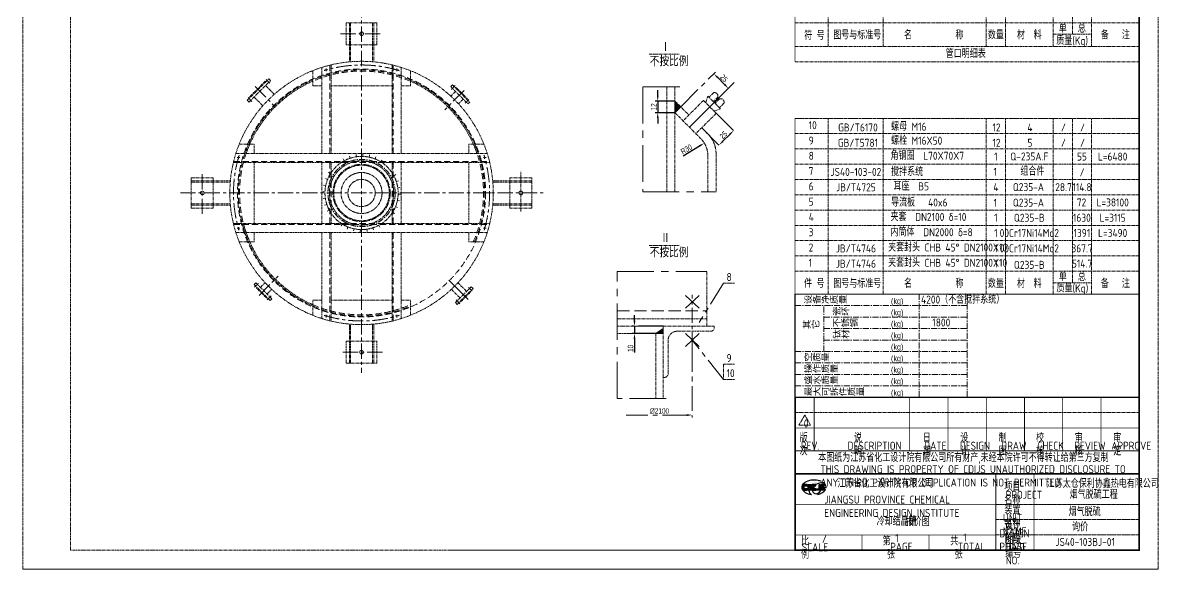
# Model space of a CAD drawing. Extents: x 73314 to 129931, y 5448 to 87872.
# Drawn here: x 93549 to 102860, y 5448 to 9932 of the extents above; entities that cross this region are included whole.
import ezdxf
from ezdxf.enums import TextEntityAlignment as Align

# ---------------------------------------------------------------- set-up
doc = ezdxf.new("R2010")
doc.units = 0
doc.header["$LTSCALE"] = 20
doc.header["$MEASUREMENT"] = 0
for name, pattern in [('CENTER', [2, 1.25, -0.25, 0.25, -0.25]), ('HIDDEN', [0.375, 0.25, -0.125]), ('HIDDEN-M', [7, 5, -2])]:
    doc.linetypes.add(name, pattern=pattern)
doc.layers.get('DEFPOINTS').update_dxf_attribs({"linetype": 'CONTINUOUS', "lineweight": 15})
doc.layers.add('EbLayer2', color=7, linetype='CENTER', lineweight=15)
doc.layers.add('院标', color=1, linetype='CONTINUOUS')
doc.styles.add('HZ', font='TXT', dxfattribs={"width": 0.7, "bigfont": 'HZTXT'})
doc.styles.add('HZDX', font='@aabig-z.shx', dxfattribs={"width": 0.75, "bigfont": '@aashx-z.shx'})
doc.styles.get("Standard").update_dxf_attribs({"font": '@aabig-z.shx', "width": 0.7, "bigfont": '@aashx-z.shx'})
doc.styles.add('工程字', font='gbenor.shx', dxfattribs={"bigfont": 'gbcbig.shx'})
doc.dimstyles.get("Standard").update_dxf_attribs({"dimscale": 0, "dimtxt": 45, "dimasz": 45, "dimexe": 20, "dimexo": 0, "dimgap": 10, "dimtad": 1, "dimzin": 0, "dimdsep": 46, "dimtxsty": 'Standard', "dimcen": 0.09, "dimclrt": 256, "dimazin": 0, "dimtfac": 1, "dimtmove": 0, "dimatfit": 1, "dimfxl": 0, "dimtolj": 1, "dimtzin": 0, "dimarcsym": 0})

# ---------------------------------------------------------------- blocks, each defined once
blk = doc.blocks.new('*D80')
at = {"layer": 'DEFPOINTS', "color": 0, "ltscale": 8}
for p in [(99335.1, 9393.8), (98944.2, 9241.5), (99063.5, 9122.2)]:
    blk.add_point(p, dxfattribs=at)
at = {"layer": 'EbLayer2', "color": 0, "lineweight": -2, "ltscale": 8}
for p, q in [((98944.2, 9241.5), (99230, 9527.3)), ((99063.5, 9122.2), (99349.3, 9407.9)), ((99247.6, 9481.3), (99303.3, 9425.6))]:
    blk.add_line(p, q, dxfattribs=at)
at = {"layer": 'EbLayer2', "color": 0, "ltscale": 8}
for points in [[(99252.9, 9486.6), (99242.3, 9476), (99215.8, 9513.1)], [(99308.6, 9430.9), (99298, 9420.3), (99335.1, 9393.8)]]:
    blk.add_solid(points, dxfattribs=at)
at = {"layer": 'EbLayer2', "ltscale": 8, "insert": (99298.5, 9476.4), "char_height": 45, "attachment_point": 5, "rotation": 315}
blk.add_mtext('\\A1;25', dxfattribs=at)
blk = doc.blocks.new('*D81')
at = {"layer": 'DEFPOINTS', "color": 0, "ltscale": 8}
for p in [(99235.3, 9189), (99116, 9069.7), (99258.3, 8927.4)]:
    blk.add_point(p, dxfattribs=at)
at = {"layer": 'EbLayer2', "color": 0, "lineweight": -2, "ltscale": 8}
for p, q in [((99235.3, 9189), (99391.8, 9032.6)), ((99116, 9069.7), (99272.5, 8913.2)), ((99345.8, 9014.9), (99290.1, 8959.2))]:
    blk.add_line(p, q, dxfattribs=at)
at = {"layer": 'EbLayer2', "color": 0, "ltscale": 8}
for points in [[(99340.5, 9020.2), (99351.1, 9009.6), (99377.6, 9046.7)], [(99284.8, 8964.5), (99295.4, 8953.9), (99258.3, 8927.4)]]:
    blk.add_solid(points, dxfattribs=at)
at = {"layer": 'EbLayer2', "ltscale": 8, "insert": (99295, 9010), "char_height": 45, "attachment_point": 5, "rotation": 45}
blk.add_mtext('\\A1;25', dxfattribs=at)
blk = doc.blocks.new('*D82')
at = {"layer": 'DEFPOINTS', "color": 0, "ltscale": 8}
for p in [(99137.6, 8944), (98964, 8839.9)]:
    blk.add_point(p, dxfattribs=at)
at = {"layer": 'EbLayer2', "color": 0, "lineweight": -2, "ltscale": 8}
blk.add_line((98964, 8839.9), (99099.1, 8920.9), dxfattribs=at)
at = {"layer": 'EbLayer2', "color": 0, "ltscale": 8}
blk.add_solid([(99095.2, 8927.3), (99102.9, 8914.5), (99137.6, 8944)], dxfattribs=at)
at = {"layer": 'EbLayer2', "ltscale": 8, "insert": (98990.7, 8893.8), "char_height": 45, "attachment_point": 5, "rotation": 30.94306}
blk.add_mtext('\\A1;R30', dxfattribs=at)
blk = doc.blocks.new('*D83')
at = {"layer": 'DEFPOINTS', "color": 0, "ltscale": 8}
for p in [(98896.5, 9289.2), (98755.6, 9193.8), (98896.5, 9193.8)]:
    blk.add_point(p, dxfattribs=at)
at = {"layer": 'EbLayer2', "color": 0, "lineweight": -2, "ltscale": 8}
for p, q in [((98755.6, 9334.2), (98755.6, 9379.2)), ((98896.5, 9289.2), (98735.6, 9289.2)), ((98755.6, 9289.2), (98755.6, 9193.8)), ((98896.5, 9193.8), (98735.6, 9193.8)), ((98755.6, 9148.8), (98755.6, 9103.8))]:
    blk.add_line(p, q, dxfattribs=at)
at = {"layer": 'EbLayer2', "color": 0, "ltscale": 8}
for points in [[(98748.1, 9334.2), (98763.1, 9334.2), (98755.6, 9289.2)], [(98748.1, 9148.8), (98763.1, 9148.8), (98755.6, 9193.8)]]:
    blk.add_solid(points, dxfattribs=at)
at = {"layer": 'EbLayer2', "ltscale": 8, "insert": (98723.1, 9241.5), "char_height": 45, "attachment_point": 5, "rotation": 90}
blk.add_mtext('\\A1;12', dxfattribs=at)
blk = doc.blocks.new('*D84')
at = {"layer": 'DEFPOINTS', "color": 0, "ltscale": 8}
for p in [(98565.2, 7382.3), (98739.3, 7382.3), (98799.3, 7442.3)]:
    blk.add_point(p, dxfattribs=at)
at = {"layer": 'EbLayer2', "color": 0, "lineweight": -2, "ltscale": 8}
for p, q in [((98565.2, 7487.3), (98565.2, 7532.3)), ((98799.3, 7442.3), (98545.2, 7442.3)), ((98739.3, 7382.3), (98545.2, 7382.3)), ((98565.2, 7442.3), (98565.2, 7382.3)), ((98565.2, 7337.3), (98565.2, 7227.3))]:
    blk.add_line(p, q, dxfattribs=at)
at = {"layer": 'EbLayer2', "color": 0, "ltscale": 8}
for points in [[(98557.7, 7487.3), (98572.7, 7487.3), (98565.2, 7442.3)], [(98557.7, 7337.3), (98572.7, 7337.3), (98565.2, 7382.3)]]:
    blk.add_solid(points, dxfattribs=at)
at = {"layer": 'EbLayer2', "ltscale": 8, "insert": (98532.7, 7259.8), "char_height": 45, "attachment_point": 5, "rotation": 90}
blk.add_mtext('\\A1;10', dxfattribs=at)
blk = doc.blocks.new('A$C67C53923')
at = {"layer": '院标', "linetype": 'Continuous'}
h = blk.add_hatch(dxfattribs=at)
h.set_pattern_fill('ANSI31', color=256, scale=0.05, angle=45, style=0)
h.set_pattern_definition([(90, (-17.875617, -415.5156554), (-0.00625, 9e-19), [])])
h.paths.add_polyline_path([(1.44, 5.88), (1.44, 2.84), (3.34, 2.84), (3.34, 3.63), (1.72, 3.63), (1.72, 5.15), (3.34, 5.15), (3.34, 5.88)])
h.paths.add_polyline_path([(3.64, 5.88), (3.64, 5.15), (3.75, 5.15), (3.75, 3.63), (3.64, 3.63), (3.64, 2.84), (5.54, 2.84), (5.54, 5.88)])
h.paths.add_polyline_path([(5.29, 5.15), (5.29, 3.63), (4.08, 3.63), (4.08, 5.15)], flags=16)
h.paths.add_polyline_path([(5.85, 5.88), (5.85, 5.15), (6.63, 5.15), (6.63, 3.63), (5.86, 3.63), (5.86, 2.84), (7.75, 2.84), (7.75, 3.63), (6.91, 3.63), (6.91, 5.15), (7.75, 5.15), (7.75, 5.88)])
h.paths.add_polyline_path([(8.05, 3.63), (8.05, 2.84), (9.95, 2.84), (9.95, 5.88), (9.64, 5.88), (9.64, 3.63)])
h.paths.add_polyline_path([(12.15, 2.84), (12.15, 4.73), (10.54, 4.73), (10.54, 5.15), (12.15, 5.15), (12.15, 5.88), (10.25, 5.88), (10.25, 4.01), (11.89, 4.01), (11.89, 3.63), (10.25, 3.63), (10.25, 2.84)])
at = {"layer": '院标', "color": 1, "linetype": 'Continuous'}
for p, q in [((1.44, 5.88), (1.44, 2.84)), ((3.34, 5.88), (1.44, 5.88)), ((1.44, 2.84), (3.34, 2.84)), ((1.72, 5.15), (3.34, 5.15)), ((1.72, 3.63), (1.72, 5.15)), ((3.34, 3.63), (1.72, 3.63)), ((3.34, 5.15), (3.34, 5.88)), ((3.34, 2.84), (3.34, 3.63)), ((3.64, 5.15), (3.64, 5.88)), ((3.64, 5.88), (5.54, 5.88)), ((3.75, 5.15), (3.64, 5.15)), ((3.64, 2.84), (3.64, 3.63)), ((3.64, 3.63), (3.75, 3.63)), ((5.54, 2.84), (3.64, 2.84)), ((3.75, 3.63), (3.75, 5.15)), ((5.29, 5.15), (4.08, 5.15)), ((4.08, 5.15), (4.08, 3.63)), ((4.08, 3.63), (5.29, 3.63)), ((5.29, 3.63), (5.29, 5.15)), ((5.54, 5.88), (5.54, 2.84)), ((5.85, 5.88), (5.85, 5.15)), ((7.75, 5.88), (5.85, 5.88)), ((5.85, 5.15), (6.63, 5.15)), ((5.86, 3.63), (5.86, 2.84)), ((6.63, 3.63), (5.86, 3.63)), ((5.86, 2.84), (7.75, 2.84)), ((6.63, 5.15), (6.63, 3.63)), ((6.91, 5.15), (7.75, 5.15)), ((6.91, 3.63), (6.91, 5.15)), ((7.75, 3.63), (6.91, 3.63)), ((7.75, 5.15), (7.75, 5.88)), ((7.75, 2.84), (7.75, 3.62)), ((8.05, 3.63), (9.64, 3.63)), ((8.05, 2.84), (8.05, 3.63)), ((9.95, 2.84), (8.05, 2.84)), ((9.64, 3.63), (9.64, 5.88)), ((9.64, 5.88), (9.95, 5.88)), ((9.95, 5.88), (9.95, 2.84)), ((10.25, 4.01), (10.25, 5.88)), ((10.25, 5.88), (12.15, 5.88)), ((11.89, 4.01), (10.25, 4.01)), ((10.25, 2.84), (10.25, 3.63)), ((10.25, 3.63), (11.89, 3.63)), ((12.15, 2.84), (10.25, 2.84)), ((12.15, 5.15), (10.54, 5.15)), ((10.54, 5.15), (10.54, 4.73)), ((10.54, 4.73), (12.15, 4.73)), ((11.89, 3.63), (11.89, 4.01)), ((12.15, 5.88), (12.15, 5.15)), ((12.15, 4.73), (12.15, 2.84))]:
    blk.add_line(p, q, dxfattribs=at)
at = {"layer": '院标', "color": 4, "linetype": 'Continuous', "const_width": 0.05}
for points in [[(10.79, 7.41, 0.10298), (7.05, 8.21, 0.087767), (3.62, 7.69, 0.165344), (0.84, 5.69, 0.195912), (0.52, 3.89, 0.191909), (2.06, 1.87, 0.116161), (5.56, 0.66, 11.337859)], [(11.78, 6.84, 0.087877), (7.75, 5.86, 4.760427)], [(11.78, 6.84, -0.167187), (13.16, 5.04, -0.104455), (13.23, 4.09, 0.061432)], [(5.56, 0.66, -0.160066), (4.42, 1.82, -0.101982), (4.16, 2.84, 0.949478)], [(4.2, 3.63, -0.129701), (4.87, 5.15, -1.38873)], [(10.26, 2.84, -0.085791), (9.33, 1.64, -0.201928), (7.91, 1.07, -0.221469), (6.47, 1.7, -0.155752), (5.99, 2.84, 2.125523)], [(6.01, 3.63, -0.114683), (6.63, 4.99, -0.492715)], [(8.62, 0.72, 0.10941), (11.65, 1.86, 0.111843), (12.91, 3.16, -131.799692)], [(8.62, 0.72, 0.162349), (10.46, 2.84, -0.666834)], [(10.88, 3.63, -0.033593), (11.55, 4.01, 4.377981)], [(12.15, 4.22, -0.128705), (13.24, 4.11, -2.113768)], [(12.9, 3.14, 0.187911), (12.15, 3.6, -10.54631)]]:
    blk.add_lwpolyline(points, format="xyb", dxfattribs=at)
at = {"layer": '院标', "color": 4, "linetype": 'Continuous', "flags": 128}
blk.add_lwpolyline([(10.79, 7.41, 0.05, 0.05, 0.044289), (9.18, 7.29, 0.05, 0.05, 0.044289), (7.62, 6.89, 0.05, 0.05, 0.032137), (6.55, 6.42, 0.05, 0.05, 0.032137), (5.54, 5.83, 0.05, 0.05, 0)], format="xyseb", dxfattribs=at)
at = {"layer": '院标', "color": 4, "linetype": 'Continuous'}
for centre, radius, start, end in [((12.53, -5.03), 11.89, 93.63851, 113.72671), ((8.02, 3.03), 2.04, 185.39138, 235.61218)]:
    blk.add_arc(centre, radius, start, end, dxfattribs=at)
at = {"layer": '院标', "linetype": 'Continuous'}
for centre, radius, start, end in [((6.76, 2.97), 2.61, 182.96902, 242.63687), ((7.94, 2.98), 3.8, 149.80168, 170.09029), ((9.11, 1.6), 5.53, 140.01779, 143.53172), ((9.24, 2.98), 3.29, 142.46033, 168.62949), ((7.91, 3.18), 2.11, 240.23786, 301.27898), ((6.37, 4.54), 4.43, 300.50754, 337.3934), ((6.34, 4.93), 4.44, 306.91422, 331.94701), ((16, -4.35), 9.48, 118.14646, 122.68958), ((12.5, 2.1), 2.14, 69.93374, 99.26956), ((11.93, 2.42), 1.21, 36.59723, 79.16683)]:
    blk.add_arc(centre, radius, start, end, dxfattribs=at)
at = {"layer": '院标', "color": 4, "linetype": 'Continuous'}
for start_param, end_param in [(4.050988, 7.650201), (9.350723, 10.11811), (8.132997, 9.089389)]:
    blk.add_ellipse((6.86, 4.4), major_axis=(-6.4, 0), ratio=0.597247, start_param=start_param, end_param=end_param, dxfattribs=at)

msp = doc.modelspace()

# ---------------------------------------------------------------- hatches: boundary and pattern name
at = {"layer": 'EbLayer2', "ltscale": 8}
h = msp.add_hatch(dxfattribs=at)
h.set_pattern_fill('ANSI31', color=256, scale=6.75, style=0)
h.set_pattern_definition([(45, (-555881.90275, -98945.5614), (-0.5966213466, 0.5966213466), [])])
h.paths.add_polyline_path([(98896.467, 9289.236), (98896.467, 9193.777), (98944.197, 9241.507)])
h = msp.add_hatch(dxfattribs=at)
h.set_pattern_fill('ANSI31', color=256, scale=6, style=0)
h.set_pattern_definition([(135, (836038.5775, -91132.43175), (0.5303300859, 0.5303300859), [])])
h.paths.add_polyline_path([(98799.269, 7424.336), (98799.269, 7382.336), (98739.269, 7382.336)])

# ---------------------------------------------------------------- linework, layer by layer
at = {"layer": 'EbLayer2'}
for p, q in [((93549.219, 5448.056), (93549.219, 18630.07)), ((93941.075, 5604.798), (93941.075, 18473.328)), ((96452.364, 9931.079), (96202.364, 9931.079)), ((96202.364, 9931.079), (96202.364, 9751.079)), ((96227.364, 9931.079), (96227.364, 9610.439)), ((96237.364, 9931.079), (96237.364, 9611.322)), ((96417.364, 9931.079), (96417.364, 9611.322)), ((96427.364, 9931.079), (96427.364, 9610.439)), ((96452.364, 9931.079), (96452.364, 9751.079)), ((96452.364, 9751.079), (96202.364, 9751.079)), ((96327.364, 9575.171), (96327.364, 9596.327)), ((98684.73, 9672.804), (98931.693, 9672.804)), ((95927.364, 9538.274), (95927.364, 9415.079)), ((96002.364, 9565.018), (96002.364, 8860.079)), ((96025.568, 9544.237), (96048.146, 9544.237)), ((96037.364, 9534.329), (96037.364, 9555.485)), ((96077.364, 9585.745), (96077.364, 8860.079)), ((96315.568, 9585.079), (96338.146, 9585.079)), ((96577.364, 9585.745), (96577.364, 8860.079)), ((96629.16, 9544.237), (96606.582, 9544.237)), ((96617.364, 9534.329), (96617.364, 9555.485)), ((96652.364, 9565.018), (96652.364, 8860.079)), ((96727.364, 9538.274), (96727.364, 9415.079)), ((95390.542, 9295.124), (95567.319, 9471.901)), ((95404.684, 9280.982), (95581.461, 9457.759)), ((95411.134, 9324.39), (95538.053, 9451.309)), ((95545.666, 9450.248), (95538.053, 9451.309)), ((95540.095, 9416.393), (95612.16, 9344.328)), ((95567.319, 9471.901), (95581.461, 9457.759)), ((96002.364, 9415.079), (95927.364, 9415.079)), ((96327.364, 9415.079), (96077.364, 9415.079)), ((96327.364, 9415.079), (96577.364, 9415.079)), ((96652.364, 9415.079), (96727.364, 9415.079)), ((97072.56, 9421.696), (97058.418, 9407.554)), ((97058.418, 9407.554), (97199.839, 9266.133)), ((97072.56, 9421.696), (97213.981, 9280.275)), ((98828.967, 9406.363), (98828.967, 8544.314)), ((98896.467, 9406.363), (98896.467, 8544.314)), ((95412.195, 9316.777), (95411.134, 9324.39)), ((95446.05, 9322.348), (95518.115, 9250.283)), ((97097.662, 9368.31), (97058.925, 9329.572)), ((97094.09, 9400.166), (97101.703, 9401.228)), ((97101.703, 9401.228), (97193.513, 9309.418)), ((95390.542, 9295.124), (95404.684, 9280.982)), ((97160.595, 9305.377), (97121.857, 9266.64)), ((97192.451, 9301.805), (97193.513, 9309.418)), ((97213.981, 9280.275), (97199.839, 9266.133)), ((98896.467, 9289.236), (99011.019, 9174.685)), ((98896.467, 9193.777), (98944.197, 9241.507)), ((99130.343, 9294.009), (98963.289, 9126.955)), ((98896.467, 9193.777), (99107.157, 8983.088)), ((99235.348, 9189.004), (99068.294, 9021.95)), ((99116.024, 9069.68), (99166.749, 9018.955)), ((95297.425, 8860.079), (97357.303, 8860.079)), ((95324.169, 8935.079), (95447.364, 8935.079)), ((95447.364, 8860.079), (95447.364, 8935.079)), ((97330.559, 8935.079), (97207.364, 8935.079)), ((97207.364, 8860.079), (97207.364, 8935.079)), ((95276.698, 8785.079), (96161.533, 8785.079)), ((95328.114, 8825.079), (95306.958, 8825.079)), ((95318.206, 8836.875), (95318.206, 8814.297)), ((95447.364, 8535.079), (95447.364, 8785.079)), ((96002.364, 8785.079), (96002.364, 8285.079)), ((96077.364, 8785.079), (96077.364, 8700.91)), ((96493.195, 8785.079), (97378.03, 8785.079)), ((96577.364, 8785.079), (96577.364, 8700.91)), ((96652.364, 8785.079), (96652.364, 8285.079)), ((97207.364, 8535.079), (97207.364, 8785.079)), ((97326.614, 8825.079), (97347.77, 8825.079)), ((97336.522, 8836.875), (97336.522, 8814.297)), ((94931.364, 8660.079), (94931.364, 8410.079)), ((94931.364, 8660.079), (95111.364, 8660.079)), ((95111.364, 8660.079), (95111.364, 8410.079)), ((97543.364, 8410.079), (97543.364, 8660.079)), ((97723.364, 8660.079), (97543.364, 8660.079)), ((97633.364, 8382.135), (97633.364, 8709.447)), ((97723.364, 8410.079), (97723.364, 8660.079)), ((94931.364, 8635.079), (95252.004, 8635.079)), ((94931.364, 8625.079), (95251.121, 8625.079)), ((97723.364, 8635.079), (97402.724, 8635.079)), ((97723.364, 8625.079), (97403.607, 8625.079)), ((95287.272, 8535.079), (95266.116, 8535.079)), ((95277.364, 8523.283), (95277.364, 8545.861)), ((95447.364, 8535.079), (95447.364, 8285.079)), ((97207.364, 8535.079), (97207.364, 8285.079)), ((97367.456, 8535.079), (97388.612, 8535.079)), ((97377.364, 8523.283), (97377.364, 8545.861)), ((94931.364, 8445.079), (95251.121, 8445.079)), ((94931.364, 8435.079), (95252.004, 8435.079)), ((94931.364, 8410.079), (95111.364, 8410.079)), ((97723.364, 8435.079), (97402.724, 8435.079)), ((97723.364, 8445.079), (97403.607, 8445.079)), ((97723.364, 8410.079), (97543.364, 8410.079)), ((96077.364, 8369.248), (96077.364, 8285.079)), ((96577.364, 8369.248), (96577.364, 8285.079)), ((95276.698, 8285.079), (96175.974, 8285.079)), ((95297.425, 8210.079), (97357.303, 8210.079)), ((95328.114, 8245.079), (95306.958, 8245.079)), ((95318.206, 8233.283), (95318.206, 8255.861)), ((95447.364, 8210.079), (95447.364, 8135.079)), ((96002.364, 8210.079), (96002.364, 7505.14)), ((96077.364, 8210.079), (96077.364, 7484.413)), ((96493.195, 8285.079), (97378.03, 8285.079)), ((96577.364, 8210.079), (96577.364, 7484.413)), ((96652.364, 8210.079), (96652.364, 7505.14)), ((97207.364, 8210.079), (97207.364, 8135.079)), ((97326.614, 8245.079), (97347.77, 8245.079)), ((97336.522, 8233.283), (97336.522, 8255.861)), ((95324.169, 8135.079), (95447.364, 8135.079)), ((97330.559, 8135.079), (97207.364, 8135.079)), ((98684.73, 8104.5), (98931.693, 8104.5)), ((95446.05, 7784.58), (95460.192, 7798.722)), ((95576.865, 7653.765), (95446.05, 7784.58)), ((95591.007, 7667.907), (95460.192, 7798.722)), ((95467.473, 7763.157), (95466.411, 7755.544)), ((95547.829, 7674.126), (95466.411, 7755.544)), ((95498.729, 7760.185), (95537.291, 7798.747)), ((95552.47, 7706.444), (95591.032, 7745.006)), ((97134.785, 7673.918), (97063.696, 7745.006)), ((97227.063, 7766.195), (97096.248, 7635.38)), ((97241.205, 7752.053), (97110.39, 7621.238)), ((97188.525, 7727.658), (97117.437, 7798.747)), ((97219.782, 7730.63), (97220.844, 7723.017)), ((97241.205, 7752.053), (97227.063, 7766.195)), ((95555.442, 7675.188), (95547.829, 7674.126)), ((95576.865, 7653.765), (95591.007, 7667.907)), ((95927.364, 7531.884), (95927.364, 7655.079)), ((96002.364, 7655.079), (95927.364, 7655.079)), ((96327.364, 7655.079), (96077.364, 7655.079)), ((96327.364, 7655.079), (96577.364, 7655.079)), ((96652.364, 7655.079), (96727.364, 7655.079)), ((96727.364, 7531.884), (96727.364, 7655.079)), ((97110.39, 7621.238), (97096.248, 7635.38)), ((97131.813, 7642.661), (97139.426, 7641.599)), ((97220.844, 7723.017), (97139.426, 7641.599)), ((96025.568, 7525.921), (96048.146, 7525.921)), ((96037.364, 7535.829), (96037.364, 7514.673)), ((96227.364, 7139.079), (96227.364, 7459.719)), ((96237.364, 7139.079), (96237.364, 7458.836)), ((96315.568, 7485.079), (96338.146, 7485.079)), ((96327.364, 7494.987), (96327.364, 7473.831)), ((96417.364, 7139.079), (96417.364, 7458.836)), ((96427.364, 7139.079), (96427.364, 7459.719)), ((96629.16, 7525.921), (96606.582, 7525.921)), ((96617.364, 7535.829), (96617.364, 7514.673)), ((98424.455, 7502.336), (99159.269, 7502.336)), ((98799.269, 7442.336), (98424.455, 7442.336)), ((98739.269, 7382.336), (98424.455, 7382.336)), ((98739.269, 7382.336), (98739.269, 6849.302)), ((98799.269, 7382.336), (98739.269, 7382.336)), ((98799.269, 7442.336), (98799.269, 6849.302)), ((98799.269, 7442.336), (99219.269, 7442.336)), ((98913.269, 7400.336), (99189.269, 7400.336)), ((96202.364, 7319.079), (96452.364, 7319.079)), ((96202.364, 7139.079), (96202.364, 7319.079)), ((96452.364, 7139.079), (96452.364, 7319.079)), ((98841.269, 7328.336), (98841.269, 7052.336)), ((96202.364, 7139.079), (96452.364, 7139.079)), ((98811.269, 7022.336), (98799.269, 7022.336)), ((102702.96, 5604.798), (93941.075, 5604.798)), ((93549.219, 5448.056), (102859.703, 5448.056)), ((102859.703, 5448.056), (93549.219, 5448.056))]:
    msp.add_line(p, q, dxfattribs=at)
at = {"layer": 'EbLayer2', "lineweight": 0}
for p, q in [((102859.703, 18630.07), (102859.703, 5448.056)), ((100153.278, 9737.047), (100153.278, 12352.804)), ((100604.59, 9737.047), (100604.59, 12352.804)), ((101449.684, 9737.047), (101449.684, 12352.804)), ((101606.426, 9737.047), (101606.426, 12352.804)), ((101998.281, 9737.047), (101998.281, 12352.804)), ((102155.023, 9837.835), (102155.023, 12352.804)), ((102311.766, 9737.047), (102311.766, 12352.804)), ((99882.262, 9931.88), (102703.621, 9931.88)), ((101998.281, 9837.835), (102311.766, 9837.835)), ((99881.602, 9737.047), (102703.621, 9737.047)), ((99881.602, 9611.653), (102702.96, 9611.653)), ((99149.435, 9274.917), (99166.14, 9329.807)), ((99166.14, 9329.807), (99271.146, 9224.801)), ((99212.915, 9357.49), (99175.686, 9320.261)), ((99248.713, 9321.693), (99211.484, 9284.463)), ((99258.185, 9302.527), (99243.866, 9316.846)), ((99130.343, 9294.009), (99235.348, 9189.004)), ((99216.257, 9208.096), (99271.146, 9224.801)), ((99263.032, 9307.374), (99225.802, 9270.144)), ((99298.829, 9271.576), (99261.6, 9234.347)), ((99880.941, 9147.142), (102703.621, 9147.142)), ((99882.262, 9147.142), (102703.621, 9147.142)), ((100153.278, 7705.115), (100153.278, 9147.142)), ((100604.59, 7705.115), (100604.59, 9147.142)), ((101449.684, 7705.115), (101449.684, 9147.142)), ((101606.426, 7705.115), (101606.426, 9147.142)), ((101998.281, 7705.115), (101998.281, 9147.142)), ((102155.023, 7799.16), (102155.023, 9147.142)), ((102311.766, 7705.115), (102311.766, 9147.142)), ((99882.262, 9021.749), (102703.621, 9021.749)), ((99233.967, 8856.674), (99233.967, 8544.314)), ((99882.262, 8896.355), (102703.621, 8896.355)), ((99882.262, 8896.355), (102703.621, 8896.355)), ((99166.467, 8839.899), (99166.467, 8544.314)), ((99882.262, 8770.961), (102703.621, 8770.961)), ((99882.262, 8645.567), (102703.621, 8645.567)), ((99882.262, 8520.174), (102703.621, 8520.174)), ((99882.262, 8394.78), (102703.621, 8394.78)), ((99882.262, 8269.386), (102703.621, 8269.386)), ((99882.262, 8143.993), (102703.621, 8143.993)), ((99882.262, 8018.599), (102703.621, 8018.599)), ((99159.269, 7502.336), (99159.269, 7891.694)), ((99882.262, 7893.205), (102703.621, 7893.205)), ((99294.364, 7794.571), (99385.813, 7794.571)), ((101998.281, 7799.16), (102311.766, 7799.16)), ((99881.051, 7705.063, 0), (102702.96, 7705.063, 0)), ((99881.051, 7705.063, 0), (102702.954, 7705.063, 0)), ((99881.051, 7705.063, 0), (102702.954, 7705.063, 0)), ((99881.051, 7705.063, 0), (102702.949, 7705.063, 0)), ((99881.705, 7705.063), (102702.96, 7705.063)), ((99159.269, 7442.336), (99159.269, 7502.336)), ((99219.269, 7442.336), (99219.269, 7430.336)), ((99294.364, 7129.87), (99385.813, 7129.87)), ((99294.364, 7129.87), (99294.364, 7005.619)), ((99294.364, 7005.619), (99385.813, 7005.619)), ((99881.71, 6858.687), (102702.96, 6858.687)), ((99881.71, 6733.298), (102702.96, 6733.298))]:
    msp.add_line(p, q, dxfattribs=at)
at = {"layer": 'EbLayer2', "linetype": 'CENTER', "ltscale": 5}
for p, q in [((96327.364, 10100.302), (96327.364, 7060.963)), ((96480.308, 9841.079), (96152.996, 9841.079)), ((95454.346, 9408.097), (95611.689, 9250.754)), ((97167.855, 9375.57), (97010.512, 9218.227)), ((95021.364, 8688.023), (95021.364, 8360.711)), ((94841.611, 8535.079), (97830.229, 8535.079)), ((95486.873, 7694.588), (95644.216, 7851.931)), ((99039.27, 7269.158), (99039.27, 7700.708)), ((96174.42, 7229.079), (96501.732, 7229.079))]:
    msp.add_line(p, q, dxfattribs=at)
at = {"layer": 'EbLayer2', "linetype": 'HIDDEN', "ltscale": 10}
for p, q in [((96068.364, 9583.563), (96068.364, 8860.079)), ((96586.364, 9583.563), (96586.364, 8860.079)), ((95278.88, 8794.079), (97375.848, 8794.079)), ((96068.364, 8785.079), (96068.364, 8285.079)), ((96161.533, 8785.079), (96493.195, 8785.079)), ((96586.364, 8785.079), (96586.364, 8285.079)), ((96077.364, 8700.91), (96077.364, 8369.248)), ((96577.364, 8700.91), (96577.364, 8369.248)), ((95278.88, 8276.079), (97375.848, 8276.079)), ((96068.364, 8210.079), (96068.364, 7486.595)), ((96161.533, 8285.079), (96493.195, 8285.079)), ((96586.364, 8210.079), (96586.364, 7486.595))]:
    msp.add_line(p, q, dxfattribs=at)
at = {"layer": 'EbLayer2', "ltscale": 15}
for p, q in [((95545.041, 9465.894), (95575.967, 9434.968)), ((95396.549, 9317.402), (95427.475, 9286.476))]:
    msp.add_line(p, q, dxfattribs=at)
at = {"layer": 'EbLayer2', "ltscale": 3}
for p, q in [((97094.838, 9415.69), (97063.912, 9384.764)), ((97207.975, 9302.553), (97177.049, 9271.627)), ((95450.945, 7761.191), (95482.057, 7792.302)), ((97235.198, 7729.775), (97204.272, 7760.701)), ((95554.587, 7659.771), (95585.513, 7690.697)), ((97133.779, 7626.133), (97102.668, 7657.245))]:
    msp.add_line(p, q, dxfattribs=at)
at = {"layer": 'EbLayer2', "ltscale": 12}
for p, q in [((98936.616, 9406.363), (98632.495, 9406.363)), ((98632.495, 9406.363), (98632.495, 8544.314)), ((98632.495, 8544.314), (99233.967, 8544.314)), ((98424.455, 6849.302), (98424.455, 7891.694)), ((98424.455, 7891.694), (99159.269, 7891.694)), ((98824.571, 6849.302), (98424.455, 6849.302))]:
    msp.add_line(p, q, dxfattribs=at)
at = {"layer": 'EbLayer2', "ltscale": 50}
for p, q in [((99382.931, 9441.592), (99015.792, 9074.453)), ((97200.382, 7662.061), (97043.039, 7819.404))]:
    msp.add_line(p, q, dxfattribs=at)
at = {"layer": 'EbLayer2', "ltscale": 8}
for p, q in [((98896.467, 9193.777), (98925.105, 9222.415)), ((96282.134, 8850.231), (96284.745, 8832.036)), ((96337.547, 8853.298), (96336.959, 8834.926)), ((96392.65, 8846.695), (96388.881, 8828.704)), ((96177.073, 8815.756), (96185.75, 8799.551)), ((96228.095, 8837.589), (96233.827, 8820.124)), ((96445.77, 8830.624), (96438.934, 8813.561)), ((96495.292, 8805.573), (96485.597, 8789.956)), ((96056.87, 8703.007), (96072.487, 8693.312)), ((96608.041, 8685.37), (96591.836, 8676.693)), ((96015.748, 8600.365), (96033.739, 8596.596)), ((96031.819, 8653.485), (96048.882, 8646.649)), ((96629.874, 8634.348), (96612.409, 8628.616)), ((96642.516, 8580.309), (96624.321, 8577.698)), ((96009.145, 8545.262), (96027.517, 8544.674)), ((96012.212, 8489.849), (96030.407, 8492.46)), ((96638.98, 8469.793), (96620.989, 8473.562)), ((96645.583, 8524.896), (96627.211, 8525.484)), ((96024.854, 8435.81), (96042.319, 8441.542)), ((96046.687, 8384.788), (96062.892, 8393.465)), ((96622.909, 8416.673), (96605.846, 8423.509)), ((96597.858, 8367.151), (96582.241, 8376.846)), ((96159.436, 8264.585), (96169.131, 8280.202)), ((96208.958, 8239.534), (96215.794, 8256.597)), ((96262.078, 8223.463), (96265.847, 8241.454)), ((96317.181, 8216.86), (96317.769, 8235.232)), ((96372.594, 8219.927), (96369.983, 8238.122)), ((96426.633, 8232.569), (96420.901, 8250.034)), ((96477.655, 8254.402), (96468.978, 8270.607)), ((99294.364, 7794.571), (99095.854, 7471.844)), ((99095.67, 7694.752), (98982.87, 7589.452)), ((98982.87, 7694.752), (99095.67, 7589.452)), ((98799.269, 7424.336), (98739.269, 7382.336)), ((99095.67, 7275.817), (98982.87, 7381.117)), ((98982.87, 7275.817), (99095.67, 7381.117)), ((99294.364, 7005.619), (99039.27, 7328.467)), ((99039.27, 7269.158), (99039.27, 6693.178)), ((98994.27, 6713.178), (98495.996, 6713.178))]:
    msp.add_line(p, q, dxfattribs=at)
at = {"layer": 'EbLayer2', "ltscale": 2}
for p, q in [((100900.492, 6858.687), (100900.492, 7705.063)), ((101292.333, 6858.687), (101292.333, 7705.063)), ((99881.705, 7611.022), (101292.333, 7611.022)), ((100116.81, 7234.854), (100116.81, 7611.022)), ((100116.81, 7516.98), (101292.333, 7516.98)), ((100116.81, 7422.938), (101292.333, 7422.938)), ((100116.81, 7328.896), (101292.333, 7328.896)), ((99881.705, 7234.854), (101292.333, 7234.854)), ((99881.705, 7140.812), (101292.333, 7140.812)), ((99881.705, 7046.771), (101292.333, 7046.771)), ((99881.705, 6952.729), (101292.333, 6952.729))]:
    msp.add_line(p, q, dxfattribs=at)
at = {"layer": 'EbLayer2', "linetype": 'HIDDEN-M'}
msp.add_line((98424.455, 7568.336), (99159.269, 7568.336), dxfattribs=at)
at = {"layer": 'EbLayer2', "color": 7}
msp.add_line((97059.686, 5604.798), (99881.705, 5604.798), dxfattribs=at)
at = {"layer": 'EbLayer2', "lineweight": 0}
for points, const_width in [([(102702.96, 5604.798), (102702.96, 18473.328)], 14.56), ([(99881.71, 5604.798), (99881.71, 6858.687)], 14.106), ([(100038.446, 6419.826), (100038.446, 6858.687)], 6.269), ([(100822.127, 6419.826), (100822.127, 6858.687)], 6.269), ([(101135.599, 6419.826), (101135.599, 6858.687)], 6.269), ([(101449.071, 6419.826), (101449.071, 6858.687)], 6.269), ([(101762.544, 6419.826), (101762.544, 6858.687)], 6.269), ([(102076.016, 6419.826), (102076.016, 6858.687)], 6.269), ([(102389.488, 6419.826), (102389.488, 6858.687)], 6.269)]:
    msp.add_lwpolyline(points, dxfattribs=dict(at, const_width=const_width))
at = {"layer": 'EbLayer2', "lineweight": 0, "const_width": 4.702, "elevation": 0}
for points in [[(99881.602, 9611.653), (99881.602, 12352.804)], [(99880.941, 7705.063), (99880.941, 9147.142)]]:
    msp.add_lwpolyline(points, dxfattribs=at)
at = {"layer": 'EbLayer2', "ltscale": 2, "const_width": 9.404}
for points in [[(99881.705, 7705.063), (102702.96, 7705.063)], [(99881.705, 6858.687), (99881.705, 7705.063)], [(102702.96, 6858.687), (102702.96, 7705.063)], [(99881.705, 6858.687), (102702.96, 6858.687)]]:
    msp.add_lwpolyline(points, dxfattribs=at)
at = {"layer": 'EbLayer2', "lineweight": 0, "elevation": 0}
msp.add_lwpolyline([(99881.051, 7705.063), (102702.954, 7705.063)], dxfattribs=at)
at = {"layer": 'EbLayer2', "lineweight": 0}
for points in [[(99961.34, 6713.567), (99913.832, 6631.281), (100008.849, 6631.281)], [(99881.71, 5604.798), (101527.44, 5604.798), (101527.44, 6231.743), (99881.71, 6231.743)], [(101527.44, 5855.576), (102702.96, 5855.576), (102702.96, 5980.965), (101527.44, 5980.965)], [(101527.44, 5730.187), (102702.96, 5730.187), (102702.96, 5855.576), (101527.44, 5855.576)], [(101527.44, 5604.798), (102702.96, 5604.798), (102702.96, 5730.187), (101527.44, 5730.187)]]:
    msp.add_lwpolyline(points, close=True, dxfattribs=at)
for points, const_width in [([(99881.71, 6607.909), (102702.96, 6607.909), (102702.96, 6419.826), (99881.71, 6419.826)], 6.269), ([(99881.71, 6419.826), (102702.96, 6419.826), (102702.96, 6231.743), (99881.71, 6231.743)], 6.269), ([(102702.96, 5604.798), (99881.71, 5604.798), (99881.71, 6231.743), (102702.96, 6231.743)], 14.106), ([(99881.71, 6231.743), (102702.96, 6231.743), (102702.96, 5980.965), (99881.71, 5980.965)], 6.269), ([(101527.44, 5604.798), (101840.912, 5604.798), (101840.912, 6231.743), (101527.44, 6231.743)], 6.269), ([(99881.71, 5604.798), (101527.44, 5604.798), (101527.44, 5730.187), (99881.71, 5730.187)], 6.269), ([(99881.71, 5604.798), (100430.287, 5604.798), (100430.287, 5730.187), (99881.71, 5730.187)], 6.269), ([(100430.287, 5604.798), (100978.863, 5604.798), (100978.863, 5730.187), (100430.287, 5730.187)], 6.269), ([(100978.863, 5604.798), (101527.44, 5604.798), (101527.44, 5730.187), (100978.863, 5730.187)], 6.269)]:
    msp.add_lwpolyline(points, close=True, dxfattribs=dict(at, const_width=const_width))
at = {"layer": 'EbLayer2'}
for centre, radius in [((96327.364, 9841.079), 15), ((96327.364, 8535.079), 1080), ((96327.364, 8535.079), 300), ((96327.364, 8535.079), 263.717), ((96327.364, 8535.079), 228.117), ((96327.364, 8535.079), 168.086), ((96327.364, 8535.079), 111.669), ((95021.364, 8535.079), 15), ((97633.364, 8535.079), 15), ((96327.364, 7229.079), 15)]:
    msp.add_circle(centre, radius, dxfattribs=at)
at = {"layer": 'EbLayer2', "linetype": 'HIDDEN', "ltscale": 10}
msp.add_circle((96327.364, 8535.079), 1017, dxfattribs=at)
at = {"layer": 'EbLayer2', "linetype": 'CENTER', "ltscale": 2}
for radius in [275.862, 234.483]:
    msp.add_circle((96327.364, 8535.079), radius, dxfattribs=at)
at = {"layer": 'EbLayer2', "linetype": 'HIDDEN', "ltscale": 10}
for radius, start, end in [(1010, 66.6691727, 113.3308273), (1000, 66.4218215, 113.5781785), (1010, 156.6691727, 203.3308273), (1000, 156.4218215, 203.5781785), (1000, 336.4218215, 23.5781785), (1010, 336.6691727, 23.3308273), (1000, 246.4218215, 293.5781785), (1010, 246.6691727, 293.3308273)]:
    msp.add_arc((96327.364, 8535.079), radius, start, end, dxfattribs=at)
at = {"layer": 'EbLayer2', "linetype": 'CENTER', "ltscale": 5}
for start, end in [(72.7483751, 106.9515998), (162.7483751, 196.9515998), (343.0484002, 17.2516249), (253.0484002, 287.2516249)]:
    msp.add_arc((96327.364, 8535.079), 1050, start, end, dxfattribs=at)
at = {"layer": 'EbLayer2'}
for centre, radius, start, end in [((96327.364, 8535.079), 1010, 113.3308273, 161.2292622), ((96327.364, 8535.079), 1000, 113.5781785, 161.034425), ((96327.364, 8535.079), 1010, 18.7707378, 66.6691727), ((96327.364, 8535.079), 1000, 18.965575, 66.4218215), ((98963.967, 8839.899), 202.5, 360, 45), ((96327.364, 8535.079), 1010, 194.331088, 246.6691727), ((96327.364, 8535.079), 1000, 194.4775122, 246.4218215), ((98913.269, 7328.336), 72, 90, 180), ((98811.269, 7052.336), 30, 270, 360)]:
    msp.add_arc(centre, radius, start, end, dxfattribs=at)
at = {"layer": 'EbLayer2', "lineweight": 0}
for centre, radius, start, end in [((99220.81, 9329.587), 28.998, 344.2025446, 105.7974554), ((99270.926, 9279.471), 28.998, 344.2025446, 105.7974554), ((99004.467, 8856.674), 229.5, 0, 45), ((99189.269, 7430.336), 30, 270, 0)]:
    msp.add_arc(centre, radius, start, end, dxfattribs=at)
at = {"layer": 'EbLayer2', "ltscale": 8}
msp.add_solid([(98994.27, 6720.678), (98994.27, 6705.678), (99039.27, 6713.178)], dxfattribs=at)

# ---------------------------------------------------------------- block references
at = {"layer": 'EbLayer2', "lineweight": 0, "xscale": 15.67361111000355, "yscale": 15.67361111000173, "zscale": 15.67361111000173}
msp.add_blockref('A$C67C53923', (99929.344, 6051.397), dxfattribs=at)

# ---------------------------------------------------------------- texts
at = {"layer": 'EbLayer2', "lineweight": 0, "style": '工程字'}
for s, height, p in [('符 号', 65.6365, (100040.793, 9833.518)), ('图号与标准号', 65.6365, (100391.674, 9837.835)), ('名          称', 65.63655, (101018.643, 9837.835)), ('数量', 65.6365, (101528.055, 9837.835)), ('材  料', 65.6365, (101802.354, 9837.835)), ('单', 65.637, (102076.652, 9892.695)), ('总', 65.637, (102233.394, 9892.695)), ('备   注', 65.6365, (102507.693, 9837.835)), ('质量(Kg)', 65.6365, (102153.393, 9782.979)), ('GB/T6170', 65.6365, (100397.02, 9072.318)), ('12', 65.6365, (101533.401, 9072.318)), ('4', 65.637, (101807.7, 9072.318)), ('/', 65.637, (102081.998, 9072.318)), ('/', 65.637, (102238.74, 9072.318)), ('GB/T5781', 65.6365, (100397.02, 8946.924)), ('12', 65.6365, (101533.401, 8946.924)), ('5', 65.637, (101807.7, 8946.924)), ('/', 65.637, (102081.998, 8946.924)), ('/', 65.637, (102238.74, 8946.924)), ('1', 65.637, (101528.055, 8833.658)), ('Q-235A.F', 65.6365, (101802.354, 8834.49)), ('55', 65.6365, (102233.394, 8833.658)), ('L=6480', 65.6365, (102485.805, 8833.658)), ('JS40-103-02', 65.63655, (100380.336, 8707.83)), ('1', 65.637, (101522.723, 8708.539)), ('/', 65.637, (102234.923, 8703.941)), ('JB/T4725', 65.6365, (100380.336, 8582.032)), ('4', 65.637, (101528.055, 8582.871)), ('28.7', 65.6365, (102082.946, 8582.871)), ('114.8', 65.6365, (102234.748, 8582.871)), ('1', 65.637, (101522.723, 8453.975)), ('72', 65.6365, (102230.121, 8457.055)), ('L=38100', 65.6365, (102485.805, 8457.477)), ('1', 65.637, (101528.055, 8332.083)), ('Q235-B', 65.6365, (101802.354, 8332.083)), ('1630', 65.6365, (102233.394, 8332.083)), ('L=3115', 65.6365, (102485.805, 8332.083)), ('1', 65.637, (101528.055, 8206.689)), ('00Cr17Ni14Mo2', 65.63655, (101802.354, 8206.689)), ('1391', 65.6365, (102233.394, 8206.689)), ('L=3490', 65.6365, (102485.805, 8206.689)), ('JB/T4746', 65.6365, (100380.336, 8080.458)), ('1', 65.637, (101528.055, 8081.296)), ('00Cr17Ni14Mo2', 65.63655, (101802.354, 8081.296)), ('367.7', 65.6365, (102234.748, 8081.296)), ('JB/T4746', 65.6365, (100380.336, 7955.064)), ('1', 65.637, (101528.055, 7955.902)), ('Q235-B', 65.6365, (101802.354, 7945.746)), ('514.7', 65.6365, (102234.748, 7955.902)), ('件 号', 65.6365, (100039.004, 7799.16)), ('图号与标准号', 65.6365, (100391.674, 7799.16)), ('名          称', 65.63655, (101018.643, 7799.16)), ('数量', 65.6365, (101528.055, 7799.16)), ('材  料', 65.6365, (101802.354, 7799.16)), ('单', 65.637, (102076.652, 7854.02)), ('总', 65.637, (102233.394, 7854.02)), ('备   注', 65.6365, (102507.693, 7799.16)), ('质量(Kg)', 65.6365, (102155.586, 7752.168))]:
    msp.add_text(s, height=height, dxfattribs=at).set_placement(p, align=Align.MIDDLE)
at = {"layer": 'EbLayer2', "style": 'HZ', "width": 0.7}
for s, height, p in [('Ⅰ', 83.562, (98779.247, 9692.572)), ('不按比例', 83.5624, (98690.876, 9574.719)), ('Ⅱ', 83.562, (98779.247, 8124.268)), ('不按比例', 83.5624, (98690.876, 8006.415))]:
    msp.add_text(s, height=height, dxfattribs=at).set_placement(p)
at = {"layer": 'EbLayer2', "lineweight": 0, "style": '工程字'}
for s, height, p in [('管口明细表', 65.6365, (101116.922, 9642.804)), ('10', 65.6365, (99993.233, 9058.066)), ('螺母 M16', 65.6365, (100669.563, 9045.938)), ('9', 65.637, (99993.233, 8932.672)), ('螺栓 M16X50', 65.6365, (100669.563, 8931.567, 0)), ('8', 65.637, (99993.233, 8807.279)), ('角钢圈  L70X70X7', 65.63655, (100664.217, 8807.279)), ('7', 65.637, (99993.233, 8681.885)), ('6', 65.637, (99993.233, 8556.491)), ('耳座  B5', 65.6365, (100689.058, 8556.491)), ('5', 65.637, (99993.233, 8431.098)), ('4', 65.637, (99993.233, 8305.704)), ('夹套  DN2100 δ=10', 65.63655, (100664.217, 8305.704)), ('3', 65.637, (99993.233, 8180.31)), ('内筒体  DN2000 δ=8', 65.63655, (100664.217, 8180.31)), ('2', 65.637, (99993.233, 8054.916)), ('夹套封头 CHB 45%%D DN2100X10', 65.63655, (100644.646, 8054.916)), ('1', 65.637, (99993.233, 7929.523)), ('夹套封头 CHB 45%%D DN2100X10', 65.63655, (100644.646, 7929.523)), ('8', 65.637, (99319.947, 7813.01, 0)), ('4200（不含搅拌系统）', 65.63655, (100914.771, 7627.691)), ('1800', 65.6365, (101007.48, 7439.607)), ('9', 65.637, (99319.947, 7148.309, 0)), ('10', 65.6365, (99319.947, 7024.058, 0)), ('江苏太仓保利协鑫热电有限公司', 65.63655, (101945.031, 6117.097)), ('烟气脱硫工程', 65.6365, (102133.577, 6027.38)), ('冷却结晶槽', 65.6365, (100550.594, 5806.938)), ('报价图', 65.6365, (100788.57, 5803.32)), ('烟气脱硫', 65.6365, (102124.515, 5885.77)), ('询价', 65.6365, (102153.309, 5761.041)), ('/', 65.637, (100101.991, 5664.065)), ('1', 65.637, (100703.349, 5671.798)), ('1', 65.637, (101260.645, 5675.655)), ('JS40-103BJ-01', 65.63655, (102015.566, 5639.689))]:
    msp.add_text(s, height=height, dxfattribs=at).set_placement(p)
for s, p in [('搅拌系统', (100668.852, 8707.421)), ('组合件', (101729.191, 8711.704)), ('Q235-A', (101666.868, 8583.47)), ('导流板   40x6', (100668.852, 8456.837)), ('Q235-A', (101666.868, 8455.991))]:
    msp.add_text(s, height=65.6365, dxfattribs=at).set_placement(p, align=Align.MIDDLE_LEFT)
at = {"layer": 'EbLayer2', "ltscale": 2, "style": 'HZDX'}
for s, p in [('设备净质量', (99951.176, 7627.6)), ('瓷环', (100186.281, 7531.109)), ('其它', (99942.346, 7423.037)), ('不锈钢', (100186.281, 7437.067)), ('钛材', (100186.281, 7343.025)), ('空质量', (99951.176, 7154.941)), ('操作质量', (99951.176, 7060.9)), ('盛水质量', (99951.176, 6966.858)), ('最大可拆件质量', (99951.176, 6872.816))]:
    msp.add_text(s, height=54.8577, dxfattribs=at).set_placement(p)
at = {"layer": 'EbLayer2', "ltscale": 2, "style": 'HZDX', "width": 0.75}
for p in [(100668.16, 7625.193), (100668.16, 7531.151), (100668.16, 7437.11), (100668.16, 7343.068), (100668.16, 7249.026), (100668.16, 7154.984), (100668.16, 7060.942), (100668.16, 6966.9), (100668.16, 6872.859)]:
    msp.add_text('(kg)', height=47.0209, dxfattribs=at).set_placement(p)
at = {"layer": 'EbLayer2', "ltscale": 8, "insert": (98769.834, 6745.678), "char_height": 45, "attachment_point": 5}
msp.add_mtext('\\A1;%%C2100', dxfattribs=at)
at = {"layer": 'EbLayer2', "lineweight": 0, "attachment_point": 1, "style": '工程字'}
for s, insert, char_height, width in [('0', (99953.021, 6676.827), 65.637, 31.24444), ('版次', (99919.395, 6557.715), 65.6365, 103.05185), ('说  明', (100365.432, 6557.715), 65.6365, 157.24444), ('日  期', (100929.06, 6557.715), 65.6365, 139.62222), ('设  计', (101237.116, 6557.715), 65.6365, 139.62222), ('制  图', (101551.529, 6557.715), 65.6365, 139.62222), ('校  核', (101857.35, 6557.715), 65.6365, 139.62222), ('审  核', (102174.864, 6557.715), 65.6365, 139.62222), ('审  定', (102490.621, 6557.715), 65.6365, 139.62222), ('REV.', (99928.967, 6494.708), 65.6365, 101.13333), ('DESCRIPTION', (100312.795, 6494.708), 65.63655, 249.03107), ('DATE', (100941.265, 6494.708), 65.6365, 101.13333), ('DESIGN', (101233.073, 6494.708), 65.6365, 133.63519), ('DRAW', (101572.685, 6494.708), 65.6365, 101.13333), ('CHECK', (101869.555, 6494.708), 65.6365, 113.63368), ('REVIEW', (102170.901, 6494.708), 65.6365, 133.48692), ('APPROVE', (102474.796, 6494.708), 65.6365, 157.51979), ('本图纸为江苏省化工设计院有限公司所有财产,未经本院许可不得转让给第三方复制', (100071.189, 6395.287), 65.63655, 2468.04416), ('THIS DRAWING IS PROPERTY OF CDIJS UNAUTHORIZED DISCLOSURE TO ANY THIRD PARTY OR DUPLICATION IS NOT PERMITTED', (100089.148, 6302.003), 65.636545, 2507.77778), ('江苏省化工设计院有限公司', (100228.717, 6184.517), 65.63655, 1217.91667), ('项目名称', (101597.988, 6156.601), 65.6365, 190.28314), ('JIANGSU PROVINCE CHEMICAL ENGINEERING DESIGN INSTITUTE', (100121.683, 6052.812), 65.63655, 1380.16501), ('PROJECT', (101608.712, 6092.274), 65.6365, 202.26422), ('装置名称', (101598.518, 5964.598), 65.6365, 186.93033), ('UNIT NAME', (101585.823, 5901.59), 65.6365, 214.55432), ('DESIGN PHASE', (101556.846, 5776.201), 65.63655, 284.79132), ('设计阶段', (101598.518, 5839.209), 65.6365, 186.93033), ('比  例', (99930.639, 5710.756), 65.6365, 144.57407), ('第      张', (100599.414, 5710.756), 65.6365, 229.30313), ('共      张', (101154.369, 5710.756), 65.6365, 229.30313), ('图纸编号', (101605.205, 5719.39), 65.6365, 188.65983), ('SCALE', (99937.24, 5661.442), 65.6365, 124.84074), ('PAGE', (100661.663, 5665.797), 65.6365, 100.93806), ('TOTAL', (101215.139, 5665.797), 65.6365, 124.84074), ('DWG. NO.', (101609.227, 5662.766), 65.6365, 185.20083)]:
    msp.add_mtext(s, dxfattribs=dict(at, insert=insert, char_height=char_height, width=width))

# ---------------------------------------------------------------- dimensions: what is measured, and where the dimension line sits
at = {"layer": 'EbLayer2', "ltscale": 8}
dim = msp.add_aligned_dim(p1=(98944.197, 9241.507), p2=(99063.521, 9122.182), distance=384.116, text='25', dimstyle='Standard', override={"dimscale": 1}, dxfattribs=at)
dim.commit()
dim.dimension.update_dxf_attribs({"geometry": '*D80', "text_midpoint": (99298.451, 9476.437)})
for base, p1, p2, angle, text, picture, middle in [((98755.626, 9193.777), (98896.467, 9289.236), (98896.467, 9193.777), 270, '12', '*D83', (98755.626, 9241.507)), ((99258.321, 8927.383), (99235.348, 9189.004), (99116.024, 9069.68), 225, '25', '*D81', (99317.983, 8987.045))]:
    dim = msp.add_linear_dim(base=base, p1=p1, p2=p2, angle=angle, text=text, dimstyle='Standard', override={"dimscale": 1}, dxfattribs=at)
    dim.commit()
    dim.dimension.update_dxf_attribs({"geometry": picture, "text_midpoint": middle, "dimtype": 161})
dim = msp.add_radius_dim(center=(98963.967, 8839.899), mpoint=(99137.647, 8944.021), text='R30', dimstyle='Standard', override={"dimscale": 1}, dxfattribs=at)
dim.commit()
dim.dimension.update_dxf_attribs({"geometry": '*D82', "text_midpoint": (99007.387, 8865.929), "dimtype": 164})
dim = msp.add_linear_dim(base=(98565.2, 7382.336), p1=(98799.269, 7442.336), p2=(98739.269, 7382.336), angle=90, text='10', dimstyle='Standard', override={"dimscale": 1}, dxfattribs=at)
dim.commit()
dim.dimension.update_dxf_attribs({"geometry": '*D84', "text_midpoint": (98532.7, 7259.836)})

doc.saveas('drawing.dxf')
